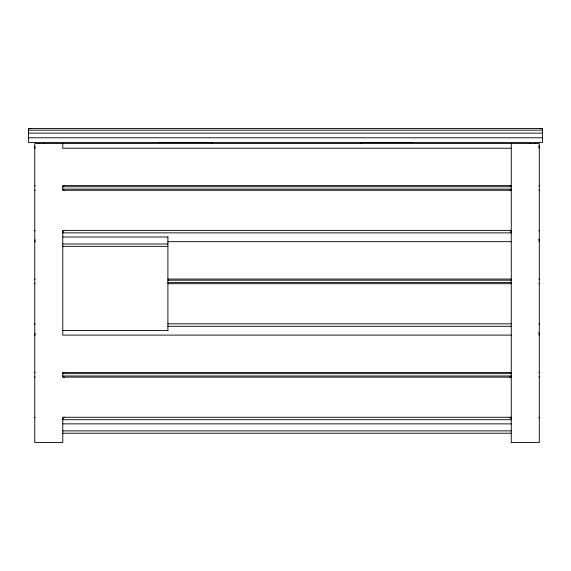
<?xml version="1.0" encoding="UTF-8"?>
<svg xmlns="http://www.w3.org/2000/svg" width="571" height="571" viewBox="0 0 571 571"><rect width="100%" height="100%" fill="white"/><g stroke="black" fill="none" stroke-linecap="round" stroke-linejoin="round"><path stroke-width="0.86" d="M62.781 232.854L511.273 232.854L511.273 230.391L62.781 230.391L62.781 335.106L511.273 335.106M62.781 419.728L511.273 419.728L511.273 417.265L62.781 417.265L62.781 442.561L34.752 442.561L34.752 143.564L539.309 143.564L539.309 442.561L511.273 442.561L511.273 143.564M62.781 189.115L62.781 190.279L511.273 190.279L511.273 189.115L62.781 189.115L62.781 185.611L511.273 185.611L511.273 186.774L62.781 186.774M62.781 375.982L62.781 377.153L511.273 377.153L511.273 375.982L62.781 375.982L62.781 372.478L511.273 372.478L511.273 373.648L62.781 373.648M28.55 130.78L28.55 128.439L542.45 128.439L542.45 142.457L28.55 142.457L28.55 128.439L30.884 128.439M62.781 232.754L63.103 230.927L64.223 230.399M62.781 419.628L63.103 417.801L64.223 417.273M34.752 148.232L34.788 147.625A4.675 4.675 0 0 1 35.109 146.447M34.752 241.669L34.788 241.062A4.675 4.675 0 0 1 35.109 239.884M34.752 335.106L34.788 334.499A4.675 4.675 0 0 1 35.109 333.321M62.781 186.431L63.103 185.796L64.223 185.611M62.781 373.306L63.103 372.663L64.223 372.485M511.273 189.451L510.952 190.093L509.832 190.279M511.273 376.325L510.952 376.967L509.832 377.153M538.938 230.927L539.302 230.399M538.938 324.364L539.302 323.836M538.938 417.801L539.302 417.273M34.752 190.279L35.124 190.093M34.752 283.716L35.124 283.53M34.752 377.153L35.124 376.967M538.938 185.796L539.302 185.611M538.938 279.233L539.302 279.048M538.938 372.663L539.302 372.485M30.206 128.446L28.921 128.81L28.55 130.167L542.45 130.167L542.079 128.81L540.116 128.439M540.794 128.446L542.45 128.439L542.45 130.78M28.55 133.114L542.45 133.114M28.55 137.782L542.45 137.782M158.795 142.393L212.184 142.393L212.184 143.628M412.305 142.393L361.586 142.393L361.586 143.628M34.752 148.232L35.124 148.232M511.273 148.232L62.781 148.232L62.781 143.564M538.938 148.232L539.267 147.625A4.675 4.675 0 0 0 538.681 145.898M62.781 237.001L167.995 237.001M34.752 241.669L35.124 241.669M167.895 241.669L511.273 241.669M538.938 241.669L539.267 241.062A4.675 4.675 0 0 0 538.681 239.335M62.781 244.003L167.995 244.003M62.781 246.344L167.895 246.344M167.895 279.048L511.273 279.048M167.895 280.211L511.273 280.211M167.895 282.545L511.273 282.545M167.895 283.716L511.273 283.716M167.895 323.828L511.273 323.828M167.895 326.291L511.273 326.291M62.781 330.438L167.995 330.438M34.752 335.106L35.124 335.106M538.938 335.106L539.267 334.499A4.675 4.675 0 0 0 538.681 332.772M62.781 423.868L511.273 423.868M62.781 430.877L511.273 430.877M62.781 433.218L511.273 433.218M509.832 185.611L510.952 185.796L511.273 186.431M64.223 190.279L63.103 190.093L62.781 189.451M509.832 372.485L510.952 372.663L511.273 373.306M64.223 377.153L63.103 376.967L62.781 376.325M509.832 230.399L510.952 230.927L511.273 232.754M509.832 417.273L510.952 417.801L511.273 419.628M538.938 190.093L539.302 190.279M538.938 283.53L539.302 283.716M538.938 376.967L539.302 377.153M34.752 185.611L35.124 185.796M34.752 279.048L35.124 279.233M34.752 372.485L35.124 372.663M34.752 230.399L35.124 230.927M34.752 323.836L35.124 324.364M34.752 417.273L35.124 417.801M361.05 142.457L361.05 143.628M167.895 237.001L167.895 330.438M44.095 143.564A4.675 4.675 0 0 1 44.702 143.599M38.814 143.599A4.675 4.675 0 0 1 39.42 143.564M529.353 143.599A4.675 4.675 0 0 1 529.967 143.564M534.634 143.564A4.675 4.675 0 0 1 535.241 143.599"/></g></svg>
